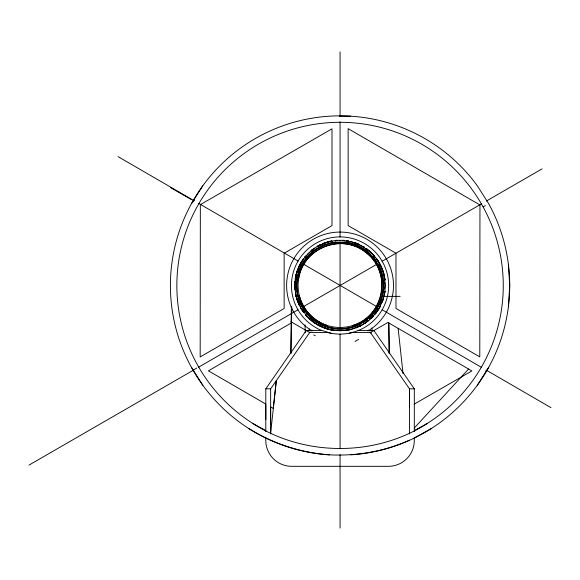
<?xml version="1.0" encoding="UTF-8"?>
<svg xmlns="http://www.w3.org/2000/svg" width="580" height="580" viewBox="0 0 580 580"><rect width="100%" height="100%" fill="white"/><g stroke="black" fill="none" stroke-linecap="round" stroke-linejoin="round"><path stroke-width="0.87" d="M265.8 419.579L265.8 404.057L208.408 370.837L292.211 322.458M270.642 424.342L270.642 406.863L273.325 408.414M409.473 406.863L409.473 388.825L370.192 332.18M370.903 333.21L370.91 332.267M290.754 353.655L291.363 306.24M291.022 353.314L291.769 306.719M384.671 292.777A45.204 45.204 0 0 0 384.902 291.174L384.902 279.843A45.204 45.204 0 0 0 384.671 278.24M508.385 306.776L509.726 285.505L508.385 264.241M270.642 433.209L276.334 380.618M273.267 408.385L276.283 380.697M295.561 280.176C294.364 285.781 295.024 291.551 296.38 297.062M295.793 278.4L296.402 273.811L298.504 268.728M384.446 291.726L383.721 297.207L379.204 308.111L375.021 313.562M384.794 289.065L385.258 285.505L384.794 281.952M296.38 273.956C295.024 279.466 294.364 285.237 295.561 290.841M298.417 280.249C301.013 248.537 343.215 231.826 366.814 253.17C392.196 272.353 383.692 316.934 353.031 325.423M384.902 291.174L383.742 297.062M298.033 268.866L296.532 273.492A45.204 45.204 0 0 1 298.033 268.866L303.492 258.941L311.25 250.683A45.204 45.204 0 0 1 314.49 248.24M371.294 318.181A45.204 45.204 0 0 0 373.012 316.448L379.668 307.284L383.59 297.525M192.966 201.695L193.314 200.731L194.003 200.564M299.164 267.141L300.918 262.907L303.449 259.601M409.473 440.14C384.46 451.479 356.787 456.192 329.404 454.836A169.665 169.665 0 0 1 191.386 203.776L202.797 185.781M477.318 385.236L488.737 367.242M265.8 431.563L265.8 388.825L306.226 330.542L322.074 330.542L330.955 333.239M270.642 433.971L270.642 388.825L309.93 332.18M305.102 257.455L308.096 253.547L314.94 248.298M373.919 314.991L370.083 318.957M468.575 369.025L414.316 427.997M367.604 321.349A45.204 45.204 0 0 0 368.873 320.334L373.012 316.448M317.043 246.681L328.36 241.845L332.514 241.302M367.981 320.566L362.66 324.655L351.763 329.172L345.035 330.056M311.25 250.683C320.051 243.455 331.535 239.728 342.896 240.395A45.204 45.204 0 0 1 344.513 240.526M368.873 320.334C358.621 328.802 344.65 332.391 331.593 329.911A45.204 45.204 0 0 1 330.005 329.578M368.8 330.542L374.122 326.678A53.432 53.432 0 0 0 379.008 248.929A53.432 53.432 0 0 0 301.107 248.929A53.432 53.432 0 0 0 306.001 326.678L311.322 330.542M193.213 370.127L196.838 368.01M193.314 200.731L194.097 200.586M29 465.102L193.713 370.004M198.418 367.285L298.026 309.778M303.956 306.349L376.957 264.204M382.097 261.239L481.69 203.739M486.395 201.021L542.075 168.874M355.04 341.431L358.607 339.373M414.316 404.072L471.873 370.932L387.911 322.458L370.439 332.543L350.936 332.543M483.133 206.85L485.358 205.632M367.495 330.542L368.344 330.078L368.641 330.542M414.316 430.563L427.511 423.306A163.205 163.205 0 0 0 463.608 178.865A163.205 163.205 0 0 0 216.514 178.865A163.205 163.205 0 0 0 252.612 423.306L265.8 430.563M427.547 423.364C375.427 456.859 304.688 456.859 252.575 423.364M414.316 437.914L430.969 428.758M349.167 333.239L355.076 331.724L360.753 329.476A48.589 48.589 0 0 0 378.138 255.323A48.589 48.589 0 0 0 301.977 255.323A48.589 48.589 0 0 0 319.37 329.476L321.4 330.274M339.329 116.181L340.793 116.181M335.088 240.961L337.669 240.62M339.38 240.395L340.736 240.395M343.317 330.281L340.061 330.709L336.806 330.281M344.781 330.542L347.05 330.259M414.316 431.563L414.316 388.825L373.897 330.542L372.222 330.6L371.795 328.033M372.324 330.6L367.394 330.709M311.409 330.549L311.779 330.078L312.627 330.542M310.952 330.709L312.446 330.687L306.226 330.542L309.205 330.651M350.712 116.181L340.25 116.181M306.515 330.549L309.205 330.542L309.205 328.875M382.365 296.373L400.12 296.373M333.094 330.542L335.341 330.542M344.382 330.542L347.435 330.542M358.048 330.542L373.897 330.542M328.512 332.543L309.684 332.543L290.739 321.61M265.8 388.825L270.642 388.825M414.316 388.825L409.473 388.825L409.473 433.971M372.208 330.542L373.505 330.549M485.888 371.077L486.286 371.113M342.896 240.395L354.025 242.52A45.204 45.204 0 0 1 359.303 244.608L368.873 250.683A45.204 45.204 0 0 1 371.294 252.837M333.072 330.259L334.58 330.448M329.404 454.836C301.005 452.777 273.332 443.787 249.146 428.758M342.454 240.62L345.035 240.961M346.753 241.186L351.763 241.845L362.66 246.362L364.479 247.762M335.088 330.056L328.36 329.172L323.763 327.265M331.593 329.911L326.09 328.498L315.839 323.669A45.204 45.204 0 0 1 314.49 322.777M354.025 242.52L359.303 244.608M327.091 325.423C313.642 321.088 302.89 309.64 299.411 295.945M322.154 326.598L317.463 324.655L312.837 321.11M170.397 187.55L191.386 199.563M313.78 334.906L315.317 335.798M118.081 156.651L194.017 200.687M198.715 203.406L298.142 261.058M303.275 264.038L376.971 306.769M382.111 309.749L481.414 367.329M486.105 370.055L551 407.682M315.839 323.669L307.11 316.448A45.204 45.204 0 0 1 305.493 314.635M365.879 248.835L372.019 253.547L375.021 257.455M311.438 320.029L308.096 317.47L305.653 314.28M368.873 250.683C375.898 256.606 381.169 264.603 383.59 273.492M307.11 316.448L300.447 307.284L296.532 297.525A45.204 45.204 0 0 0 299.338 305.123M376.123 258.883L379.204 262.907L383.721 273.811L384.562 280.176M304 312.127L300.918 308.111L296.402 297.207L295.793 292.617M191.386 367.242L202.797 385.236M383.742 273.956L384.902 279.843M398.134 328.36L403.02 373.534M304.986 324.844L305.269 332.529M388.607 322.857L389.093 353.314M388.977 323.067L389.368 353.655M414.316 437.813L414.316 440.481A25.832 25.832 0 0 1 388.491 466.313L291.631 466.313A25.832 25.832 0 0 1 265.8 440.481L265.8 437.298M340.061 51.888L340.061 116.384M340.061 121.771L340.061 237.017M340.061 242.94L340.061 327.156M340.061 334L340.061 448.289M340.061 454.575L340.061 528.112M383.619 287.071A43.587 43.587 0 0 1 382.8 294.06M382.278 296.351A43.587 43.587 0 0 1 380.864 300.824M380.589 301.556A43.587 43.587 0 0 1 373.89 312.99M372.882 314.186A43.587 43.587 0 0 1 369.032 318.072M367.234 319.587A43.587 43.587 0 0 1 363.413 322.306M361.398 323.517A43.587 43.587 0 0 1 358.621 324.945M357.911 325.271A43.587 43.587 0 0 1 354.271 326.714M353.532 326.961A43.587 43.587 0 0 1 348.225 328.324M345.136 328.802A43.587 43.587 0 0 1 334.986 328.802M333.435 328.592A43.587 43.587 0 0 1 322.212 325.271M321.501 324.945A43.587 43.587 0 0 1 316.709 322.306M314.759 321.001A43.587 43.587 0 0 1 308.828 315.911M308.285 315.346A43.587 43.587 0 0 1 306.226 312.99M304.797 311.126A43.587 43.587 0 0 1 302.245 307.19M301.868 306.508A43.587 43.587 0 0 1 297.844 296.351M297.656 295.59A43.587 43.587 0 0 1 297.322 294.06M297.04 292.516A43.587 43.587 0 0 1 296.815 290.971M296.815 280.046A43.587 43.587 0 0 1 297.656 275.427M297.844 274.666A43.587 43.587 0 0 1 299.251 270.193M299.534 269.461A43.587 43.587 0 0 1 306.226 258.027M308.285 255.671A43.587 43.587 0 0 1 310.51 253.467M312.279 251.923A43.587 43.587 0 0 1 313.497 250.951M314.759 250.016A43.587 43.587 0 0 1 316.049 249.132M316.709 248.704A43.587 43.587 0 0 1 326.591 244.057M328.084 243.6A43.587 43.587 0 0 1 331.129 242.846M333.435 242.425A43.587 43.587 0 0 1 335.762 242.136M345.136 242.215A43.587 43.587 0 0 1 347.456 242.556M348.225 242.694A43.587 43.587 0 0 1 362.754 248.298M363.413 248.704A43.587 43.587 0 0 1 370.185 254.004M372.36 256.244A43.587 43.587 0 0 1 376.652 261.827M378.624 265.198A43.587 43.587 0 0 1 382.278 274.666M382.8 276.957A43.587 43.587 0 0 1 383.083 278.501M383.3 280.046A43.587 43.587 0 0 1 383.619 283.946M373.012 315.694A44.682 44.682 0 0 1 369.576 319.058M311.387 319.783A44.682 44.682 0 0 1 309.582 318.188M304.239 312.221A44.682 44.682 0 0 1 303.304 310.916M299.693 304.674A44.682 44.682 0 0 1 297.613 299.461M295.474 288.47A44.682 44.682 0 0 1 295.38 286.063M295.387 284.461A44.682 44.682 0 0 1 295.452 282.859M295.873 278.864A44.682 44.682 0 0 1 296.141 277.284M297.518 271.846A44.682 44.682 0 0 1 298.308 269.577M311.772 250.923A44.682 44.682 0 0 1 313.026 249.929M354.104 243.085A44.682 44.682 0 0 1 356.367 243.905M373.346 255.693A44.682 44.682 0 0 1 374.39 256.904M378.95 263.494A44.682 44.682 0 0 1 380.429 266.343M350.712 454.836A169.665 169.665 0 0 0 488.737 203.776L477.318 185.781A169.665 169.665 0 0 0 191.386 203.776M353.408 332.231A48.589 48.589 0 0 1 326.714 332.231M385.062 291.196A45.363 45.363 0 0 1 384.83 292.806M383.329 299.135A45.363 45.363 0 0 1 382.235 302.209M380.567 305.921A45.363 45.363 0 0 1 379.813 307.364M379.001 308.77A45.363 45.363 0 0 1 377.232 311.511M376.761 312.171A45.363 45.363 0 0 1 375.274 314.106M373.128 316.564A45.363 45.363 0 0 1 371.41 318.297M366.393 322.444A45.363 45.363 0 0 1 365.052 323.364M360.832 325.837A45.363 45.363 0 0 1 359.375 326.555M357.889 327.221A45.363 45.363 0 0 1 356.381 327.83M350.153 329.73A45.363 45.363 0 0 1 348.558 330.063M331.557 330.063A45.363 45.363 0 0 1 329.969 329.73M328.381 329.346A45.363 45.363 0 0 1 326.04 328.65M325.271 328.389A45.363 45.363 0 0 1 323.742 327.83M322.233 327.221A45.363 45.363 0 0 1 317.847 325.061M315.752 323.807A45.363 45.363 0 0 1 308.125 317.724M306.994 316.564A45.363 45.363 0 0 1 305.37 314.737M303.362 312.171A45.363 45.363 0 0 1 300.708 308.074M299.193 305.189A45.363 45.363 0 0 1 296.329 297.576M296.126 296.786A45.363 45.363 0 0 1 295.749 295.205M294.879 289.579A45.363 45.363 0 0 1 294.705 286.324M294.705 284.693A45.363 45.363 0 0 1 294.879 281.438M295.162 279.016A45.363 45.363 0 0 1 296.126 274.224M296.329 273.441A45.363 45.363 0 0 1 297.881 268.808M298.512 267.308A45.363 45.363 0 0 1 303.362 258.847M304.34 257.549A45.363 45.363 0 0 1 305.37 256.28M311.148 250.553A45.363 45.363 0 0 1 312.417 249.545M317.847 245.956A45.363 45.363 0 0 1 320.747 244.463M322.98 243.484A45.363 45.363 0 0 1 324.503 242.897M326.815 242.121A45.363 45.363 0 0 1 331.557 240.946M335.588 240.367A45.363 45.363 0 0 1 337.212 240.236M342.911 240.236A45.363 45.363 0 0 1 344.527 240.367M346.956 240.671A45.363 45.363 0 0 1 348.558 240.946M354.075 242.368A45.363 45.363 0 0 1 359.375 244.463M362.978 246.362A45.363 45.363 0 0 1 364.363 247.21M366.393 248.573A45.363 45.363 0 0 1 371.41 252.72M373.679 255.055A45.363 45.363 0 0 1 374.752 256.28M376.761 258.847A45.363 45.363 0 0 1 382.235 268.808M382.532 269.57A45.363 45.363 0 0 1 383.996 274.224M384.192 275.014A45.363 45.363 0 0 1 384.54 276.609M384.83 278.212A45.363 45.363 0 0 1 385.062 279.821M383.17 299.091A45.204 45.204 0 0 1 382.089 302.151M380.422 305.849A45.204 45.204 0 0 1 379.668 307.284M378.863 308.69A45.204 45.204 0 0 1 375.144 314.005M366.299 322.313A45.204 45.204 0 0 1 364.958 323.234M360.76 325.692A45.204 45.204 0 0 1 359.303 326.41M357.824 327.069A45.204 45.204 0 0 1 356.323 327.685M350.117 329.578A45.204 45.204 0 0 1 348.529 329.911M328.425 329.186A45.204 45.204 0 0 1 323.799 327.685M322.291 327.069A45.204 45.204 0 0 1 317.224 324.517M313.164 321.835A45.204 45.204 0 0 1 308.241 317.615M303.021 311.416A45.204 45.204 0 0 1 300.846 307.987M296.279 296.75A45.204 45.204 0 0 1 295.901 295.169M295.039 289.565A45.204 45.204 0 0 1 294.865 286.317M294.865 284.7A45.204 45.204 0 0 1 295.039 281.452M295.321 279.038A45.204 45.204 0 0 1 296.279 274.267M298.656 267.373A45.204 45.204 0 0 1 303.492 258.941M304.471 257.643A45.204 45.204 0 0 1 306.022 255.765M317.927 246.094A45.204 45.204 0 0 1 320.812 244.608M323.046 243.636A45.204 45.204 0 0 1 324.561 243.049M326.866 242.273A45.204 45.204 0 0 1 331.593 241.106M335.602 240.526A45.204 45.204 0 0 1 337.219 240.395M346.934 240.831A45.204 45.204 0 0 1 348.529 241.106M362.899 246.5A45.204 45.204 0 0 1 364.283 247.341M366.299 248.704A45.204 45.204 0 0 1 367.604 249.668M373.556 255.164A45.204 45.204 0 0 1 374.629 256.382M376.63 258.941A45.204 45.204 0 0 1 382.089 268.866M382.379 269.627A45.204 45.204 0 0 1 383.844 274.267M384.033 275.05A45.204 45.204 0 0 1 384.38 276.638M200.346 204.638L200.18 356.946L284.142 308.473L284.142 253.221L331.992 225.598L331.992 128.832L200.346 204.638M479.957 204.95L479.783 356.86L395.98 308.473L395.98 253.221L348.13 225.598L348.13 128.644L479.957 204.95M319.072 321.856A41.97 41.97 0 0 0 382.032 285.505A41.97 41.97 0 0 0 319.072 249.161A41.97 41.97 0 0 0 319.072 321.856M318.493 322.864A43.13 43.13 0 0 0 383.191 285.505A43.13 43.13 0 0 0 318.493 248.153A43.13 43.13 0 0 0 318.493 322.864M318.369 323.082A43.384 43.384 0 0 0 383.445 285.505A43.384 43.384 0 0 0 318.369 247.936A43.384 43.384 0 0 0 318.369 323.082"/></g></svg>
